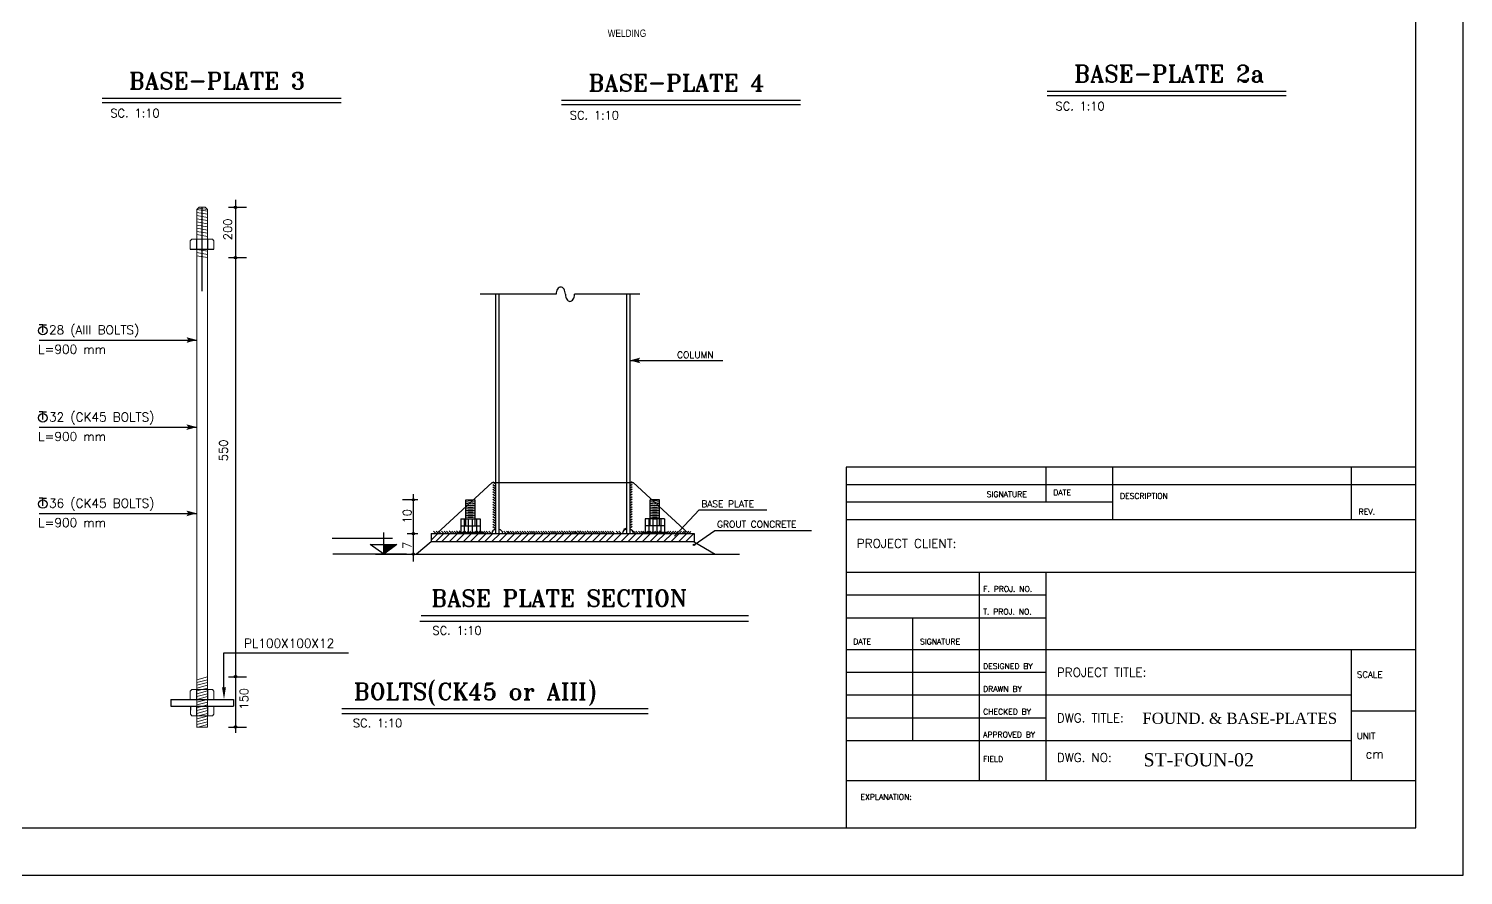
# Model space of a CAD drawing. Header units: inches. Extents: x 1387 to 2676, y -3005 to -2136.
# Drawn here: x 2541.29 to 2584.06, y -2345.12 to -2319.87 of the extents above; entities that cross this region are included whole.
import ezdxf
from ezdxf import colors
from ezdxf.entities.mleader import LeaderData, LeaderLine
from ezdxf.math import Vec2, Vec3

# ---------------------------------------------------------------- set-up
doc = ezdxf.new("R2010")
doc.units = ezdxf.units.IN
doc.header["$MEASUREMENT"] = 0
doc.linetypes.add('HIDDEN', pattern=[0.375, 0.25, -0.125])
for name, color, linetype in [('1', 1, 'Continuous'), ('1R', 1, 'Continuous'), ('2Y', 2, 'Continuous'), ('3', 3, 'HIDDEN'), ('3G', 3, 'Continuous'), ('4C', 4, 'Continuous'), ('5b', 5, 'Continuous'), ('6M', 6, 'Continuous'), ('DIM', 8, 'Continuous'), ('lateral brace', 5, 'Continuous'), ('Layer4', 118, 'Continuous'), ('Pich', 2, 'Continuous'), ('wall', 4, 'Continuous')]:
    doc.layers.add(name, color=color, linetype=linetype)
doc.layers.add('2', color=2, linetype='Continuous', lineweight=9)
doc.styles.add('ROMANS', font='ROMANS')
doc.styles.add('ROMANT', font='romant')
doc.styles.get("Standard").update_dxf_attribs({"font": 'arial.ttf'})
doc.styles.add('style1', font='times.ttf')

msp = doc.modelspace()

# ---------------------------------------------------------------- linework, layer by layer
at = {"color": 2}
for p, q in [((2546.107364, -2326.441994), (2546.304057, -2326.441994)), ((2546.304057, -2326.441994), (2546.616557, -2326.441994)), ((2546.616557, -2326.441994), (2546.811615, -2326.441898))]:
    msp.add_line(p, q, dxfattribs=at)
at = {"layer": '1'}
for p, q in [((2565.663406, -2332.947915), (2565.663406, -2343.703033)), ((2565.663406, -2332.947915), (2565.663406, -2342.290449)), ((2582.644355, -2332.947915), (2565.663406, -2332.947915)), ((2571.627647, -2333.994273), (2571.627647, -2332.947915)), ((2573.615728, -2334.517452), (2573.615728, -2332.947915)), ((2580.730964, -2334.517452), (2580.730964, -2332.947915)), ((2582.644355, -2333.471094), (2565.663406, -2333.471094)), ((2573.615728, -2333.994273), (2565.663406, -2333.994273)), ((2582.644355, -2334.517452), (2565.663406, -2334.517452)), ((2582.644355, -2336.08699), (2565.663406, -2336.08699)), ((2569.639567, -2342.290449), (2569.639567, -2336.08699)), ((2571.627647, -2342.290449), (2571.627647, -2336.08699)), ((2571.627647, -2336.767123), (2565.663406, -2336.767123)), ((2571.627647, -2337.447255), (2565.663406, -2337.447255)), ((2567.651486, -2341.109509), (2567.651486, -2337.447255)), ((2571.627647, -2338.388978), (2565.663406, -2338.388978)), ((2582.644355, -2338.388978), (2571.627647, -2338.388978)), ((2580.730964, -2342.290449), (2580.730964, -2338.388978)), ((2571.627647, -2339.069111), (2565.663406, -2339.069111)), ((2580.730964, -2339.749243), (2565.663406, -2339.749243)), ((2571.627647, -2340.429376), (2565.663406, -2340.429376)), ((2582.644355, -2340.220105), (2580.730964, -2340.220105)), ((2571.627647, -2341.109509), (2565.663406, -2341.109509)), ((2580.730964, -2341.109509), (2571.627647, -2341.109509)), ((2565.663406, -2342.290449), (2582.644355, -2342.290449))]:
    msp.add_line(p, q, dxfattribs=at)
msp.add_lwpolyline([(2501.376004, -2343.703033), (2582.644355, -2343.703033), (2582.644355, -2287.070036), (2501.376004, -2287.070036)], close=True, dxfattribs=at)
at = {"layer": '1R'}
for p, q in [((2547.451258, -2324.969561), (2547.451258, -2340.870144)), ((2546.460307, -2327.691994), (2546.460307, -2325.191994)), ((2547.242012, -2325.195516), (2547.777649, -2325.195516)), ((2547.242012, -2326.695516), (2547.777649, -2326.695516)), ((2541.59896, -2329.153748), (2546.304057, -2329.153748)), ((2559.207135, -2329.762796), (2561.98062, -2329.762796)), ((2541.59896, -2331.752365), (2546.304057, -2331.752365)), ((2552.892716, -2333.922383), (2552.434808, -2333.922383)), ((2552.892716, -2333.922383), (2552.434808, -2333.922383)), ((2552.755813, -2333.751137), (2552.755813, -2335.75838)), ((2541.59896, -2334.324087), (2546.304057, -2334.324087)), ((2560.544861, -2335.008426), (2561.273182, -2334.216989)), ((2561.273182, -2334.216989), (2563.300216, -2334.216989)), ((2553.420085, -2334.911432), (2553.358467, -2334.850734)), ((2553.497431, -2334.911432), (2553.435812, -2334.850734)), ((2553.567873, -2334.911432), (2553.506254, -2334.850734)), ((2553.655028, -2334.911432), (2553.593409, -2334.850734)), ((2553.732373, -2334.911432), (2553.670755, -2334.850734)), ((2553.802815, -2334.911432), (2553.741197, -2334.850734)), ((2553.889971, -2334.911432), (2553.828352, -2334.850734)), ((2553.967316, -2334.911432), (2553.905697, -2334.850734)), ((2554.037758, -2334.911432), (2553.976139, -2334.850734)), ((2554.109515, -2334.911432), (2554.047897, -2334.850734)), ((2554.187253, -2334.911432), (2554.125635, -2334.850734)), ((2554.284247, -2334.911432), (2554.23625, -2334.864152)), ((2554.354689, -2334.911432), (2554.293071, -2334.850734)), ((2554.432034, -2334.911432), (2554.370416, -2334.850734)), ((2554.502476, -2334.911432), (2554.440858, -2334.850734)), ((2554.572918, -2334.911432), (2554.5113, -2334.850734)), ((2554.650264, -2334.911432), (2554.588645, -2334.850734)), ((2554.720706, -2334.911432), (2554.659087, -2334.850734)), ((2554.780619, -2334.911432), (2554.719001, -2334.850734)), ((2554.847713, -2334.911432), (2554.786094, -2334.850734)), ((2554.916746, -2334.911432), (2554.855127, -2334.850734)), ((2554.987188, -2334.911432), (2554.92557, -2334.850734)), ((2555.064533, -2334.911432), (2555.002915, -2334.850734)), ((2555.518101, -2334.911432), (2555.456483, -2334.850734)), ((2555.593459, -2334.911432), (2555.531841, -2334.850734)), ((2555.634153, -2334.911432), (2555.572535, -2334.850734)), ((2555.704596, -2334.911432), (2555.642977, -2334.850734)), ((2555.775038, -2334.911432), (2555.713419, -2334.850734)), ((2555.84548, -2334.911432), (2555.797483, -2334.864152)), ((2555.915922, -2334.911432), (2555.854303, -2334.850734)), ((2555.993267, -2334.911432), (2555.931648, -2334.850734)), ((2556.063709, -2334.911432), (2556.002091, -2334.850734)), ((2556.134151, -2334.911432), (2556.072533, -2334.850734)), ((2556.211496, -2334.911432), (2556.149878, -2334.850734)), ((2556.281938, -2334.911432), (2556.22032, -2334.850734)), ((2556.341852, -2334.911432), (2556.280234, -2334.850734)), ((2556.398302, -2334.911432), (2556.336683, -2334.850734)), ((2556.468744, -2334.911432), (2556.407125, -2334.850734)), ((2556.539186, -2334.911432), (2556.477567, -2334.850734)), ((2556.616531, -2334.911432), (2556.554913, -2334.850734)), ((2556.686973, -2334.911432), (2556.625355, -2334.850734)), ((2556.757415, -2334.911432), (2556.695797, -2334.850734)), ((2556.83476, -2334.911432), (2556.773142, -2334.850734)), ((2556.905202, -2334.911432), (2556.843584, -2334.850734)), ((2556.965116, -2334.911432), (2556.903498, -2334.850734)), ((2557.021566, -2334.911432), (2556.959947, -2334.850734)), ((2557.092008, -2334.911432), (2557.030389, -2334.850734)), ((2557.16245, -2334.911432), (2557.100831, -2334.850734)), ((2557.239795, -2334.911432), (2557.178177, -2334.850734)), ((2557.310237, -2334.911432), (2557.248619, -2334.850734)), ((2557.380679, -2334.911432), (2557.319061, -2334.850734)), ((2557.458024, -2334.911432), (2557.396406, -2334.850734)), ((2557.528466, -2334.911432), (2557.466848, -2334.850734)), ((2557.58838, -2334.911432), (2557.526762, -2334.850734)), ((2557.64483, -2334.911432), (2557.583211, -2334.850734)), ((2557.715272, -2334.911432), (2557.653653, -2334.850734)), ((2557.785714, -2334.911432), (2557.724095, -2334.850734)), ((2557.863059, -2334.911432), (2557.801441, -2334.850734)), ((2557.933501, -2334.911432), (2557.871883, -2334.850734)), ((2558.003943, -2334.911432), (2557.942325, -2334.850734)), ((2558.081288, -2334.911432), (2558.01967, -2334.850734)), ((2558.151731, -2334.911432), (2558.090112, -2334.850734)), ((2558.211644, -2334.911432), (2558.150026, -2334.850734)), ((2558.268094, -2334.911432), (2558.206475, -2334.850734)), ((2558.338536, -2334.911432), (2558.276917, -2334.850734)), ((2558.408978, -2334.911432), (2558.347359, -2334.850734)), ((2558.465427, -2334.911432), (2558.403809, -2334.850734)), ((2558.53587, -2334.911432), (2558.474251, -2334.850734)), ((2558.606312, -2334.911432), (2558.544693, -2334.850734)), ((2558.676754, -2334.911432), (2558.615135, -2334.850734)), ((2558.747196, -2334.911432), (2558.685577, -2334.850734)), ((2558.866809, -2334.911432), (2558.805191, -2334.850734)), ((2558.942167, -2334.911432), (2558.880549, -2334.850734)), ((2559.095506, -2334.771465), (2559.025936, -2334.804367)), ((2559.382502, -2334.911432), (2559.320884, -2334.850734)), ((2559.452944, -2334.911432), (2559.391326, -2334.850734)), ((2559.530289, -2334.911432), (2559.468671, -2334.850734)), ((2559.600732, -2334.911432), (2559.539113, -2334.850734)), ((2559.660645, -2334.911432), (2559.599027, -2334.850734)), ((2559.727739, -2334.911432), (2559.66612, -2334.850734)), ((2559.796772, -2334.911432), (2559.735153, -2334.850734)), ((2559.867214, -2334.911432), (2559.805595, -2334.850734)), ((2559.944559, -2334.911432), (2559.882941, -2334.850734)), ((2560.013592, -2334.911432), (2559.951974, -2334.850734)), ((2560.084034, -2334.911432), (2560.022416, -2334.850734)), ((2560.16138, -2334.911432), (2560.099761, -2334.850734)), ((2560.304755, -2334.911432), (2560.366374, -2334.850734)), ((2560.376513, -2334.911432), (2560.438131, -2334.850734)), ((2560.446955, -2334.911432), (2560.508573, -2334.850734)), ((2560.5243, -2334.911432), (2560.585918, -2334.850734)), ((2560.594742, -2334.911432), (2560.642739, -2334.864152)), ((2560.689477, -2334.911432), (2560.751095, -2334.850734)), ((2560.766822, -2334.911432), (2560.82844, -2334.850734)), ((2560.837264, -2334.911432), (2560.885261, -2334.864152)), ((2560.910819, -2334.911432), (2560.972438, -2334.850734)), ((2560.981261, -2334.911432), (2561.029258, -2334.864152)), ((2561.129832, -2335.2652), (2561.74057, -2334.834029)), ((2561.74057, -2334.834029), (2564.627175, -2334.834029)), ((2552.892716, -2334.92997), (2552.573481, -2334.92997)), ((2552.892716, -2334.92997), (2552.573481, -2334.92997)), ((2553.288912, -2335.118665), (2553.485195, -2334.922383)), ((2553.416369, -2335.172383), (2553.666369, -2334.922383)), ((2553.597543, -2335.172383), (2553.847543, -2334.922383)), ((2553.82694, -2335.172383), (2554.07694, -2334.922383)), ((2554.031523, -2335.172383), (2554.281523, -2334.922383)), ((2554.240735, -2335.172383), (2554.490735, -2334.922383)), ((2554.446794, -2335.172383), (2554.696794, -2334.922383)), ((2554.676192, -2335.172383), (2554.926192, -2334.922383)), ((2554.880775, -2335.172383), (2555.130775, -2334.922383)), ((2555.089987, -2335.172383), (2555.339987, -2334.922383)), ((2555.30737, -2335.172383), (2555.55737, -2334.922383)), ((2555.536767, -2335.172383), (2555.786767, -2334.922383)), ((2555.74135, -2335.172383), (2555.99135, -2334.922383)), ((2555.950562, -2335.172383), (2556.200562, -2334.922383)), ((2556.156623, -2335.172383), (2556.406623, -2334.922383)), ((2556.386021, -2335.172383), (2556.636021, -2334.922383)), ((2556.590604, -2335.172383), (2556.840604, -2334.922383)), ((2556.799816, -2335.172383), (2557.049816, -2334.922383)), ((2557.005875, -2335.172383), (2557.255875, -2334.922383)), ((2557.235272, -2335.172383), (2557.485272, -2334.922383)), ((2557.439856, -2335.172383), (2557.689856, -2334.922383)), ((2557.649068, -2335.172383), (2557.899068, -2334.922383)), ((2557.855127, -2335.172383), (2558.105127, -2334.922383)), ((2558.084524, -2335.172383), (2558.334524, -2334.922383)), ((2558.289108, -2335.172383), (2558.539108, -2334.922383)), ((2558.498319, -2335.172383), (2558.748319, -2334.922383)), ((2558.715704, -2335.172383), (2558.965704, -2334.922383)), ((2558.945101, -2335.172383), (2559.195101, -2334.922383)), ((2559.149685, -2335.172383), (2559.399685, -2334.922383)), ((2559.358897, -2335.172383), (2559.608897, -2334.922383)), ((2559.576279, -2335.172383), (2559.826279, -2334.922383)), ((2559.805676, -2335.172383), (2560.055676, -2334.922383)), ((2560.01026, -2335.172383), (2560.26026, -2334.922383)), ((2560.219472, -2335.172383), (2560.469472, -2334.922383)), ((2560.429103, -2335.172383), (2560.679103, -2334.922383)), ((2560.65744, -2335.172383), (2560.90744, -2334.922383)), ((2560.867069, -2335.172383), (2561.117069, -2334.922383)), ((2547.242012, -2339.195516), (2547.777649, -2339.195516)), ((2547.242012, -2340.695516), (2547.777649, -2340.695516)), ((2547.242012, -2340.695516), (2547.777649, -2340.695516))]:
    msp.add_line(p, q, dxfattribs=at)
for centre, radius, start, end in [((2554.457135, -2333.248683), 0.688093, 258.2605796, 281.7394204), ((2554.457135, -2333.248683), 0.738093, 259.066002, 280.933998), ((2554.457135, -2333.248683), 0.788093, 259.7674356, 280.2325644), ((2559.957135, -2333.248683), 0.688093, 258.2605796, 281.7394204), ((2559.957135, -2333.248683), 0.738093, 259.066002, 280.933998), ((2559.957135, -2333.248683), 0.788093, 259.7674356, 280.2325644), ((2554.457135, -2333.248683), 0.838093, 260.3838904, 279.6161096), ((2554.457135, -2333.248683), 0.888093, 260.9299901, 279.0700099), ((2554.457135, -2333.248683), 0.938093, 261.4171726, 278.5828274), ((2554.457135, -2333.248683), 0.988093, 261.8545158, 278.1454842), ((2554.457135, -2333.248683), 1.038093, 262.2493183, 277.7506817), ((2554.457135, -2333.248683), 1.088093, 262.6075158, 277.3924842), ((2554.457135, -2333.248683), 1.138093, 262.9339863, 277.0660137), ((2554.457135, -2333.248683), 1.188093, 263.2327758, 276.7672242), ((2554.457135, -2333.248683), 1.238093, 263.5072691, 276.4927309), ((2559.957135, -2333.248683), 0.838093, 260.3838904, 279.6161096), ((2559.957135, -2333.248683), 0.888093, 260.9299901, 279.0700099), ((2559.957135, -2333.248683), 0.938093, 261.4171726, 278.5828274), ((2559.957135, -2333.248683), 0.988093, 261.8545158, 278.1454842), ((2559.957135, -2333.248683), 1.038093, 262.2493183, 277.7506817), ((2559.957135, -2333.248683), 1.088093, 262.6075158, 277.3924842), ((2559.957135, -2333.248683), 1.138093, 262.9339863, 277.0660137), ((2559.957135, -2333.248683), 1.188093, 263.2327758, 276.7672242), ((2559.957135, -2333.248683), 1.238093, 263.5072691, 276.4927309)]:
    msp.add_arc(centre, radius, start, end, dxfattribs=at)
at = {"layer": '2'}
for p, q in [((2546.302363, -2325.256336), (2546.615391, -2325.311374)), ((2546.302409, -2325.350237), (2546.615437, -2325.405274)), ((2546.302455, -2325.444137), (2546.615483, -2325.499174)), ((2546.366626, -2325.193913), (2546.304057, -2325.256544)), ((2546.304057, -2340.695516), (2546.304057, -2325.256544)), ((2546.304057, -2325.256544), (2546.304218, -2325.585195)), ((2546.343873, -2325.216689), (2546.615368, -2325.264423)), ((2546.364934, -2325.195608), (2546.552734, -2325.195516)), ((2546.552734, -2325.195516), (2546.615365, -2325.258085)), ((2546.615365, -2325.258085), (2546.615526, -2325.586736)), ((2546.302501, -2325.538037), (2546.616557, -2325.593255)), ((2546.302501, -2325.631929), (2546.616557, -2325.687147)), ((2546.302501, -2325.725821), (2546.616557, -2325.781039)), ((2546.302501, -2325.819713), (2546.616557, -2325.874931)), ((2546.302501, -2325.913606), (2546.616557, -2325.968824)), ((2546.616557, -2340.695516), (2546.616557, -2325.593255)), ((2546.107243, -2326.195789), (2546.15417, -2326.148816)), ((2546.107243, -2326.195789), (2546.107364, -2326.441994)), ((2546.15417, -2326.148816), (2546.764522, -2326.148517)), ((2546.289885, -2326.148749), (2546.290029, -2326.441994)), ((2546.302501, -2326.007498), (2546.616557, -2326.062716)), ((2546.628807, -2326.148583), (2546.62895, -2326.441994)), ((2546.811495, -2326.195444), (2546.764522, -2326.148517)), ((2546.811495, -2326.195444), (2546.811615, -2326.441994)), ((2546.302717, -2326.442181), (2546.302981, -2326.981515)), ((2546.302722, -2326.45207), (2546.615749, -2326.507107)), ((2546.302768, -2326.54597), (2546.615795, -2326.601007)), ((2546.302814, -2326.63987), (2546.615841, -2326.694908)), ((2546.107243, -2339.624372), (2546.15417, -2339.577399)), ((2546.107243, -2339.624372), (2546.107364, -2339.87086)), ((2546.15417, -2339.577399), (2546.764522, -2339.5771)), ((2546.289885, -2339.577333), (2546.290029, -2339.870771)), ((2546.616557, -2339.200643), (2546.304057, -2339.284377)), ((2546.616557, -2339.284377), (2546.304057, -2339.368111)), ((2546.616557, -2339.368111), (2546.304057, -2339.451845)), ((2546.616557, -2339.451845), (2546.304057, -2339.535579)), ((2546.616557, -2339.535579), (2546.304057, -2339.619313)), ((2546.616557, -2339.619313), (2546.304057, -2339.703047)), ((2546.628807, -2339.577167), (2546.62895, -2339.870605)), ((2546.811495, -2339.624027), (2546.764522, -2339.5771)), ((2546.811495, -2339.624027), (2546.811615, -2339.870516)), ((2546.616557, -2339.703047), (2546.304057, -2339.786781)), ((2546.616557, -2339.786781), (2546.304057, -2339.870516)), ((2546.616557, -2339.870516), (2546.304057, -2339.95425)), ((2546.616557, -2339.95425), (2546.304057, -2340.037984)), ((2546.616557, -2340.037984), (2546.304057, -2340.121718)), ((2546.108181, -2340.317004), (2546.108181, -2340.070516)), ((2546.108181, -2340.070516), (2546.812433, -2340.070516)), ((2546.108181, -2340.317004), (2546.155131, -2340.363954)), ((2546.155131, -2340.363954), (2546.765482, -2340.363954)), ((2546.290846, -2340.363954), (2546.290846, -2340.070516)), ((2546.616557, -2340.121718), (2546.304057, -2340.205452)), ((2546.616557, -2340.205452), (2546.304057, -2340.289186)), ((2546.616557, -2340.289186), (2546.304057, -2340.37292)), ((2546.616557, -2340.37292), (2546.304057, -2340.456654)), ((2546.616557, -2340.456654), (2546.304057, -2340.540389)), ((2546.629767, -2340.363954), (2546.629767, -2340.070516)), ((2546.812433, -2340.317004), (2546.765482, -2340.363954)), ((2546.812433, -2340.317004), (2546.812433, -2340.070516)), ((2546.616557, -2340.540389), (2546.304057, -2340.624123)), ((2546.616557, -2340.624123), (2546.304057, -2340.707857)), ((2546.304057, -2340.695516), (2546.616557, -2340.695516))]:
    msp.add_line(p, q, dxfattribs=at)
at = {"layer": '2Y'}
for p, q in [((2557.014335, -2327.788128), (2554.74818, -2327.788128)), ((2559.507657, -2327.788128), (2557.562378, -2327.788128)), ((2555.130766, -2333.386373), (2555.205133, -2333.437695)), ((2555.130766, -2333.458373), (2555.205133, -2333.509695)), ((2555.130766, -2333.530373), (2555.205133, -2333.581695)), ((2555.130766, -2333.602373), (2555.205133, -2333.653695)), ((2559.283504, -2333.386373), (2559.209138, -2333.437695)), ((2559.283504, -2333.458373), (2559.209138, -2333.509695)), ((2559.283504, -2333.530373), (2559.209138, -2333.581695)), ((2559.283504, -2333.602373), (2559.209138, -2333.653695)), ((2555.130766, -2333.675878), (2555.205133, -2333.7272)), ((2555.130766, -2333.750277), (2555.205133, -2333.801599)), ((2555.130766, -2333.826862), (2555.205133, -2333.878183)), ((2555.130766, -2333.898862), (2555.205133, -2333.950183)), ((2555.130766, -2333.98095), (2555.205133, -2334.032272)), ((2555.130766, -2334.05295), (2555.205133, -2334.104272)), ((2559.283504, -2333.675878), (2559.209138, -2333.7272)), ((2559.283504, -2333.750277), (2559.209138, -2333.801599)), ((2559.283504, -2333.826862), (2559.209138, -2333.878183)), ((2559.283504, -2333.898862), (2559.209138, -2333.950183)), ((2559.283504, -2333.98095), (2559.209138, -2334.032272)), ((2559.283504, -2334.05295), (2559.209138, -2334.104272)), ((2554.168963, -2334.49126), (2554.168963, -2334.694278)), ((2554.168963, -2334.49126), (2554.745307, -2334.49126)), ((2554.275888, -2334.49126), (2554.275888, -2334.694278)), ((2554.394803, -2334.49126), (2554.394803, -2334.694278)), ((2554.514803, -2334.49126), (2554.514803, -2334.694278)), ((2554.634803, -2334.49126), (2554.634803, -2334.694278)), ((2554.745307, -2334.49126), (2554.745307, -2334.694278)), ((2555.130766, -2334.12495), (2555.205133, -2334.176272)), ((2555.130766, -2334.19695), (2555.205133, -2334.248272)), ((2555.130766, -2334.26895), (2555.205133, -2334.320272)), ((2555.130766, -2334.342455), (2555.205133, -2334.393776)), ((2555.130766, -2334.416854), (2555.205133, -2334.468176)), ((2555.130766, -2334.493438), (2555.205133, -2334.54476)), ((2559.283504, -2334.12495), (2559.209138, -2334.176272)), ((2559.283504, -2334.19695), (2559.209138, -2334.248272)), ((2559.283504, -2334.26895), (2559.209138, -2334.320272)), ((2559.283504, -2334.342455), (2559.209138, -2334.393776)), ((2559.283504, -2334.416854), (2559.209138, -2334.468176)), ((2559.283504, -2334.493438), (2559.209138, -2334.54476)), ((2559.668963, -2334.49126), (2559.668963, -2334.694278)), ((2560.245307, -2334.49126), (2559.668963, -2334.49126)), ((2559.779467, -2334.49126), (2559.779467, -2334.694278)), ((2559.899467, -2334.49126), (2559.899467, -2334.694278)), ((2560.019467, -2334.49126), (2560.019467, -2334.694278)), ((2560.139467, -2334.49126), (2560.139467, -2334.694278)), ((2560.245307, -2334.49126), (2560.245307, -2334.694278)), ((2554.168963, -2334.694278), (2554.168963, -2334.897295)), ((2554.168963, -2334.694278), (2554.745307, -2334.694278)), ((2554.275888, -2334.694278), (2554.275888, -2334.897295)), ((2554.394803, -2334.694278), (2554.394803, -2334.897295)), ((2554.514803, -2334.694278), (2554.514803, -2334.897295)), ((2554.634803, -2334.694278), (2554.634803, -2334.897295)), ((2554.745307, -2334.694278), (2554.745307, -2334.897295)), ((2555.130766, -2334.565438), (2555.205133, -2334.61676)), ((2555.130766, -2334.647527), (2555.205133, -2334.698849)), ((2555.130766, -2334.719527), (2555.205133, -2334.770849)), ((2559.283504, -2334.565438), (2559.209138, -2334.61676)), ((2559.283504, -2334.647527), (2559.209138, -2334.698849)), ((2559.283504, -2334.719527), (2559.209138, -2334.770849)), ((2559.668963, -2334.694278), (2559.668963, -2334.897295)), ((2560.245307, -2334.694278), (2559.668963, -2334.694278)), ((2559.779467, -2334.694278), (2559.779467, -2334.897295)), ((2559.899467, -2334.694278), (2559.899467, -2334.897295)), ((2560.019467, -2334.694278), (2560.019467, -2334.897295)), ((2560.139467, -2334.694278), (2560.139467, -2334.897295)), ((2560.245307, -2334.694278), (2560.245307, -2334.897295)), ((2552.137813, -2335.076444), (2550.334529, -2335.076444)), ((2551.464449, -2335.251126), (2552.259511, -2335.251126)), ((2551.877881, -2335.537558), (2551.464449, -2335.251126)), ((2552.259511, -2335.251126), (2551.877881, -2335.537558)), ((2551.877881, -2335.537558), (2551.877881, -2335.333342)), ((2553.288912, -2335.172383), (2552.853457, -2335.537558)), ((2561.125358, -2335.172383), (2561.754463, -2335.537558))]:
    msp.add_line(p, q, dxfattribs=at)
for centre, radius, start, end in [((2557.25207, -2327.762259), 0.234376, 147.4704604, 165.2014959), ((2557.190229, -2327.722817), 0.161028, 123.0015447, 147.4704604), ((2557.151346, -2327.662946), 0.089638, 90, 123.0015447), ((2557.151346, -2327.662946), 0.089638, 56.9984553, 90), ((2557.112462, -2327.722817), 0.161028, 32.5295396, 56.9984553), ((2557.050622, -2327.762259), 0.234376, 14.7985041, 32.5295396), ((2557.349989, -2327.788128), 0.335654, 165.2014959, 180), ((2556.952703, -2327.788128), 0.335654, 0, 14.7985041), ((2557.62401, -2327.788128), 0.335654, 180, 194.7985041), ((2557.526091, -2327.813996), 0.234376, 194.7985041, 212.5295396), ((2557.464251, -2327.853438), 0.161028, 212.5295396, 236.9984553), ((2557.425367, -2327.91331), 0.089638, 236.9984553, 270), ((2557.425367, -2327.91331), 0.089638, 270, 303.0015447), ((2557.386484, -2327.853438), 0.161028, 303.0015447, 327.4704604), ((2557.324643, -2327.813996), 0.234376, 327.4704604, 345.2014959), ((2557.226724, -2327.788128), 0.335654, 345.2014959, 0)]:
    msp.add_arc(centre, radius, start, end, dxfattribs=at)
msp.add_solid([(2551.877881, -2335.537558), (2552.259511, -2335.251126), (2551.877881, -2335.251126)], dxfattribs=at)
at = {"layer": '3'}
for points in [[(2546.304057, -2329.153748), (2546.046821, -2329.153748), (2545.990422, -2329.069692)], [(2546.304057, -2329.153748), (2546.046821, -2329.153748), (2545.990422, -2329.237804)], [(2559.207135, -2329.762796), (2559.464371, -2329.762796), (2559.52077, -2329.67874)], [(2559.207135, -2329.762796), (2559.464371, -2329.762796), (2559.52077, -2329.846852)], [(2546.304057, -2331.752365), (2546.046821, -2331.752365), (2545.990422, -2331.668309)], [(2546.304057, -2331.752365), (2546.046821, -2331.752365), (2545.990422, -2331.836421)], [(2546.304057, -2334.324087), (2546.046821, -2334.324087), (2545.990422, -2334.240031)], [(2546.304057, -2334.324087), (2546.046821, -2334.324087), (2545.990422, -2334.408143)]]:
    msp.add_solid(points, dxfattribs=at)
at = {"layer": '3G'}
for p, q in [((2543.47544, -2321.93784), (2550.600969, -2321.93784)), ((2543.47544, -2322.072254), (2550.600969, -2322.072254)), ((2557.173342, -2321.999097), (2564.298872, -2321.999097)), ((2571.653941, -2321.728407), (2578.779471, -2321.728407)), ((2571.653941, -2321.862821), (2578.779471, -2321.862821)), ((2557.173342, -2322.13351), (2564.298872, -2322.13351)), ((2555.207135, -2327.788128), (2555.207135, -2334.922383)), ((2555.307135, -2327.788128), (2555.307135, -2334.922383)), ((2559.107135, -2327.788128), (2559.107135, -2334.922383)), ((2559.207135, -2327.788128), (2559.207135, -2334.922383)), ((2541.709418, -2328.69633), (2541.597351, -2328.69633)), ((2541.709418, -2328.69633), (2541.821484, -2328.69633)), ((2541.709418, -2328.925716), (2541.709418, -2328.69633)), ((2541.709418, -2331.294947), (2541.597351, -2331.294947)), ((2541.709418, -2331.294947), (2541.821484, -2331.294947)), ((2541.709418, -2331.524333), (2541.709418, -2331.294947)), ((2555.107135, -2333.399947), (2553.454239, -2334.922383)), ((2555.107135, -2333.399947), (2559.307135, -2333.399947)), ((2559.307135, -2333.399947), (2560.960032, -2334.922383)), ((2541.709418, -2333.866669), (2541.597351, -2333.866669)), ((2541.709418, -2333.866669), (2541.821484, -2333.866669)), ((2541.709418, -2334.096055), (2541.709418, -2333.866669)), ((2554.317135, -2334.694278), (2554.317135, -2333.922383)), ((2554.317135, -2333.922383), (2554.597135, -2333.922383)), ((2554.597135, -2334.694278), (2554.597135, -2333.922383)), ((2560.097135, -2333.922383), (2559.817135, -2333.922383)), ((2559.817135, -2334.694278), (2559.817135, -2333.922383)), ((2560.097135, -2334.694278), (2560.097135, -2333.922383)), ((2553.288912, -2334.922383), (2560.707135, -2334.922383)), ((2553.288912, -2334.922383), (2553.288912, -2335.172383)), ((2561.125358, -2335.172383), (2553.288912, -2335.172383)), ((2557.101135, -2334.922383), (2558.894913, -2334.922383)), ((2558.188912, -2334.922383), (2561.125358, -2334.922383)), ((2561.125358, -2334.922383), (2561.125358, -2335.172383)), ((2552.954491, -2337.54126), (2562.751135, -2337.54126)), ((2545.522807, -2339.870516), (2547.397807, -2339.870516)), ((2545.522807, -2339.870516), (2545.522807, -2340.070516)), ((2547.397807, -2339.870516), (2547.397807, -2340.070516)), ((2545.522807, -2340.070516), (2547.397807, -2340.070516)), ((2550.623737, -2340.296778, 0), (2559.759219, -2340.296778, 0))]:
    msp.add_line(p, q, dxfattribs=at)
for centre in [(2541.709418, -2328.874742), (2541.709418, -2331.473359), (2541.709418, -2334.04508)]:
    msp.add_circle(centre, 0.126161, dxfattribs=at)
for centre, start, end in [((2555.207135, -2334.922383), 90, 180), ((2555.307135, -2334.922383), 0, 90), ((2559.107135, -2334.922383), 90, 180), ((2559.207135, -2334.922272), 0, 90), ((2559.207135, -2334.922383), 0, 90)]:
    msp.add_arc(centre, 0.114762, start, end, dxfattribs=at)
at = {"layer": '5b'}
msp.add_line((2551.624285, -2335.537558), (2562.477306, -2335.537558), dxfattribs=at)
at = {"layer": '6M'}
for p, q in [((2554.057019, -2334.897295), (2554.857251, -2334.897295)), ((2560.357251, -2334.897295), (2559.557019, -2334.897295)), ((2552.989528, -2337.366196), (2562.751135, -2337.366196)), ((2550.623737, -2340.146778, 0), (2559.759219, -2340.146778, 0))]:
    msp.add_line(p, q, dxfattribs=at)
for centre, radius in [((2547.451258, -2325.195516), 0.037879), ((2547.451258, -2326.695516), 0.037879), ((2552.755813, -2333.922383), 0.031566), ((2552.755813, -2333.922383), 0.031566), ((2552.755813, -2334.92997), 0.031566), ((2552.755813, -2334.92997), 0.031566), ((2561.124933, -2335.263676), 0.022096), ((2552.755813, -2335.537558), 0.031566), ((2547.451258, -2339.195516), 0.037879), ((2547.451258, -2340.695516), 0.037879)]:
    msp.add_circle(centre, radius, dxfattribs=at)
at = {"layer": 'DIM'}
msp.add_line((2546.108181, -2340.070516), (2546.108181, -2340.191814), dxfattribs=at)
msp.add_lwpolyline([(2499.960179, -2345.118858), (2584.060179, -2345.118858), (2584.060179, -2285.654211), (2499.960179, -2285.654211)], close=True, dxfattribs=at)
at = {"layer": 'lateral brace'}
msp.add_lwpolyline([(2499.960179, -2345.118858), (2584.060179, -2345.118858), (2584.060179, -2285.654211), (2499.960179, -2285.654211)], close=True, dxfattribs=at)
at = {"layer": 'Layer4'}
msp.add_lwpolyline([(2584.060179, -2285.654211), (2499.960179, -2285.654211), (2499.960179, -2345.118858), (2584.060179, -2345.118858)], close=True, dxfattribs=at)
at = {"layer": 'Pich'}
msp.add_line((2551.877881, -2335.537558), (2551.877881, -2334.893729), dxfattribs=at)
at = {"layer": 'wall'}
msp.add_line((2552.553429, -2335.537558), (2550.354951, -2335.537558), dxfattribs=at)

# ---------------------------------------------------------------- texts
at = {"layer": '1'}
for s, height, style, p in [('DATE', 0.1674173, 'ROMANS', (2571.836919, -2333.785002)), ('SIGNATURE', 0.1674173, 'ROMANS', (2569.848839, -2333.83732)), ('DESCRIPTION', 0.16741731, 'ROMANS', (2573.825, -2333.889638)), ('REV.', 0.1674173, 'ROMANS', (2580.940235, -2334.360499)), ('PROJECT CLIENT:', 0.26158955, 'ROMANS', (2565.977313, -2335.351801)), ('F. PROJ. NO.', 0.16741731, 'ROMANS', (2569.744203, -2336.662487)), ('T. PROJ. NO.', 0.16741731, 'ROMANS', (2569.744203, -2337.34262)), ('DATE', 0.1674173, 'ROMANS', (2565.872677, -2338.232024)), ('SIGNATURE', 0.1674173, 'ROMANS', (2567.860758, -2338.232024)), ('DESIGNED BY', 0.16741731, 'ROMANS', (2569.744203, -2338.964475)), ('PROJECT TITLE:', 0.26158955, 'ROMANS', (2571.941555, -2339.196118)), ('SCALE', 0.1883445, 'ROMANS', (2580.887917, -2339.226064)), ('DRAWN BY', 0.1674173, 'ROMANS', (2569.744203, -2339.644608)), ('CHECKED BY', 0.1674173, 'ROMANS', (2569.744203, -2340.32474)), ('DWG. TITLE:', 0.26158955, 'ROMANS', (2571.941555, -2340.556384)), ('FOUND. & BASE-PLATES', 0.33352667, 'style1', (2574.490712, -2340.602529)), ('APPROVED BY', 0.16741731, 'ROMANS', (2569.744203, -2341.004873)), ('UNIT', 0.1883445, 'ROMANS', (2580.887917, -2341.057191)), ('FIELD', 0.1674173, 'ROMANS', (2569.744203, -2341.737324)), ('DWG. NO:', 0.2615895, 'ROMANS', (2571.941555, -2341.737324)), ('ST-FOUN-02', 0.3923843, 'style1', (2574.525406, -2341.86921)), ('cm', 0.2615895, 'ROMANS', (2581.149507, -2341.632688)), ('EXPLANATION:', 0.16741731, 'ROMANS', (2566.087506, -2342.866063))]:
    msp.add_text(s, height=height, dxfattribs=dict(at, style=style)).set_placement(p)
at = {"layer": '3G', "width": 0.8}
msp.add_text('WELDING', height=0.22, dxfattribs=at).set_placement((2558.550811, -2320.113823))
at = {"layer": '3G'}
for s, height, style, p in [('SC. 1:10', 0.25, 'ROMANT', (2571.901252, -2322.303724)), ('SC. 1:10', 0.25, 'ROMANT', (2543.72275, -2322.513157)), ('SC. 1:10', 0.25, 'ROMANT', (2557.420652, -2322.574414)), ('  28 (AIII BOLTS)', 0.264, 'ROMANS', (2541.53099, -2328.983754)), ('L=900 mm', 0.264, 'ROMANS', (2541.568457, -2329.562566)), ('COLUMN', 0.2, 'ROMANS', (2560.616656, -2329.697496)), ('  32 (CK45 BOLTS)', 0.264, 'ROMANS', (2541.53099, -2331.582371)), ('L=900 mm', 0.264, 'ROMANS', (2541.568457, -2332.161182)), ('  36 (CK45 BOLTS)', 0.264, 'ROMANS', (2541.53099, -2334.154092)), ('BASE PLATE', 0.198, 'ROMANS', (2561.341488, -2334.14178)), ('L=900 mm', 0.264, 'ROMANS', (2541.568457, -2334.732904)), ('GROUT CONCRETE', 0.198, 'ROMANS', (2561.813497, -2334.748317)), ('SC. 1:10', 0.25, 'ROMANS', (2553.325435, -2337.942423)), ('PL100X100X12', 0.264, 'ROMANS', (2547.70593, -2338.33201)), ('SC. 1:10', 0.25, 'ROMANS', (2550.954124, -2340.703965, 0))]:
    msp.add_text(s, height=height, dxfattribs=dict(at, style=style)).set_placement(p)
at = {"layer": '3G', "style": 'ROMANS'}
for s, p in [('200', (2547.347635, -2326.174412)), ('550', (2547.221284, -2332.765937)), ('10', (2552.696825, -2334.621892)), ('7', (2552.696825, -2335.386029)), ('150', (2547.831546, -2340.174412))]:
    msp.add_text(s, height=0.25, rotation=90, dxfattribs=at).set_placement(p)
at = {"layer": '4C', "style": 'ROMANT'}
for s, p in [('BASE-PLATE 3', (2544.278844, -2321.670828)), ('BASE-PLATE 4', (2557.976747, -2321.732085)), ('BASE-PLATE 2a', (2572.457346, -2321.461396)), ('BASE PLATE SECTION', (2553.290399, -2337.102118)), ('BOLTS(CK45 or AIII)', (2550.983681, -2339.88687, 0))]:
    msp.add_text(s, height=0.5, dxfattribs=at).set_placement(p)

# ---------------------------------------------------------------- leaders
at = {"layer": '1R'}
ml = msp.add_multileader_mtext('Standard', dxfattribs=at)
ml.set_content('', color=256)
ml.set_leader_properties()
ml.build(insert=Vec2(0, 0))
ml.multileader.update_dxf_attribs({"dogleg_length": 0.36, "arrow_head_size": 0.36})
ctx = ml.context
ctx.base_point, ctx.char_height, ctx.arrow_head_size, ctx.landing_gap_size, ctx.plane_origin = Vec3(2550.819095, -2338.480124), 0.36, 0.36, 0.18, Vec3(2547.110664, -2339.870516)
notes = []
notes.append((ctx, [(0, (1, 1, 0), (2547.110664, -2338.480124), (1, 0), 3.708431, [(0, [(2547.110664, -2339.870516)], 0, [])])]))
ctx.mtext.insert, ctx.mtext.flow_direction = Vec3(2550.999095, -2338.300124), 5
for ctx, leaders in notes:
    for number, flags, end, landing, length, lines in leaders:
        leader = LeaderData()
        leader.index, (leader.has_last_leader_line, leader.has_dogleg_vector, leader.attachment_direction) = number, flags
        leader.last_leader_point, leader.dogleg_vector, leader.dogleg_length = Vec3(end), Vec3(landing), length
        for number, points, colour, breaks in lines:
            line = LeaderLine()
            line.index, line.vertices, line.color, line.breaks = number, Vec3.list(points), colors.encode_raw_color(colour), breaks
            leader.lines.append(line)
        ctx.leaders.append(leader)

doc.saveas('drawing.dxf')
